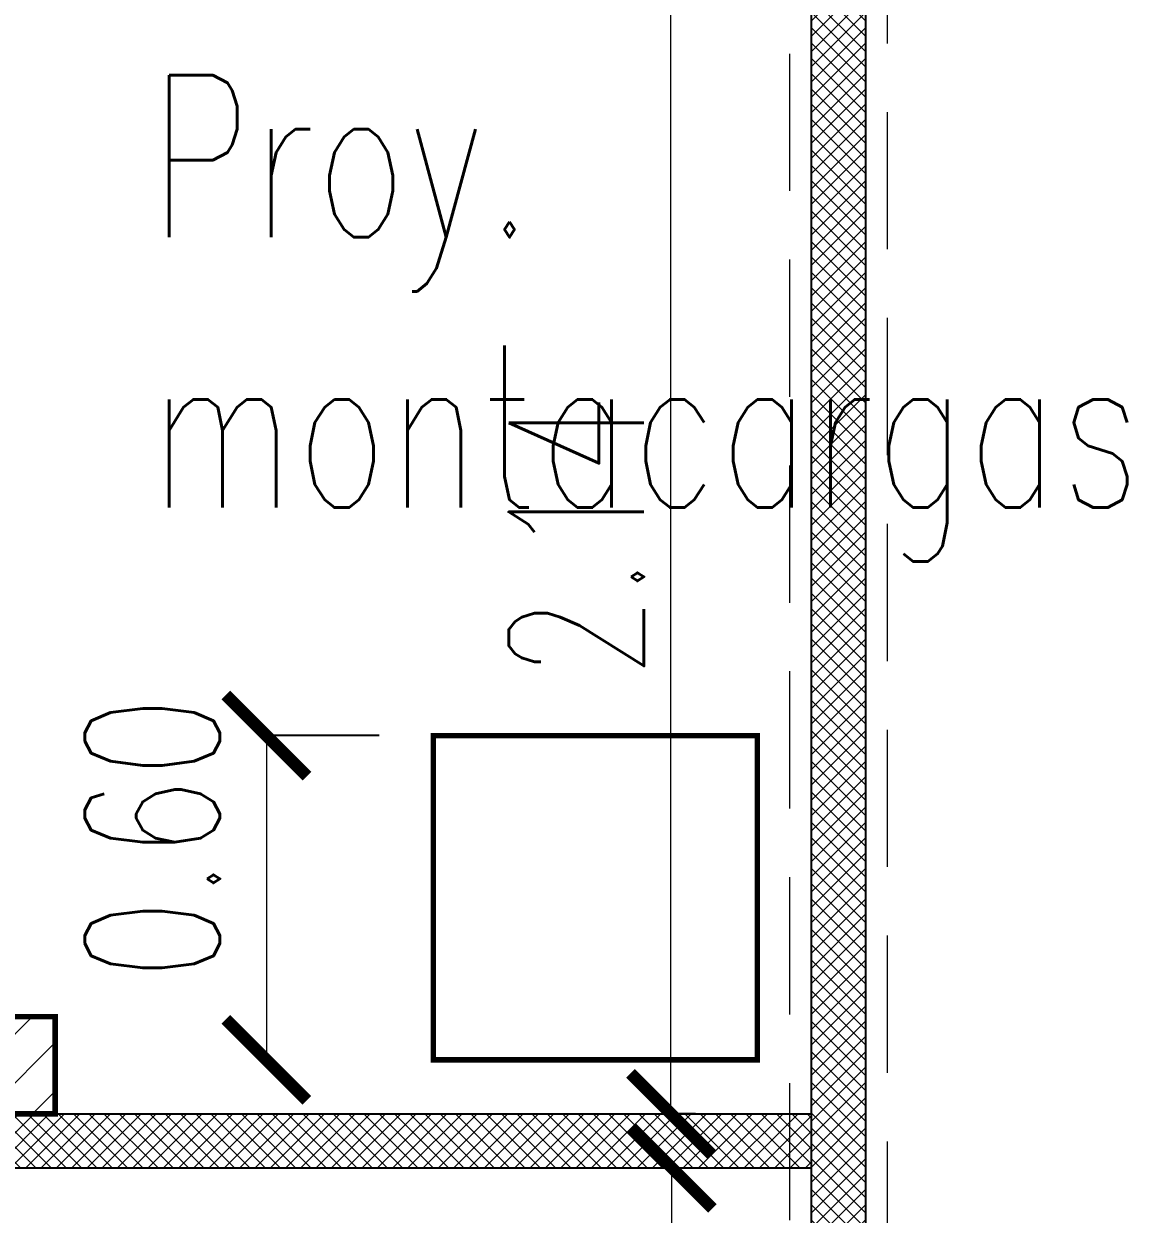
# Model space of a CAD drawing. Header units: millimetres. Extents: x 2828 to 3406, y 849 to 1266.
# Drawn here: x 2923.646 to 2925.688, y 1088.072 to 1090.275 of the extents above; entities that cross this region are included whole.
import ezdxf

# ---------------------------------------------------------------- set-up
doc = ezdxf.new("R2010")
doc.units = ezdxf.units.MM
doc.header["$PDMODE"] = 34
doc.header["$PDSIZE"] = -10
doc.linetypes.add('DASHDOT', pattern=[1, 0.5, -0.25, 0, -0.25])
doc.linetypes.add('DASHED', pattern=[19.05, 12.7, -6.35])
doc.layers.get('DEFPOINTS').update_dxf_attribs({"lineweight": 5})
for name, color, linetype, lineweight in [('0.30', 1, 'Continuous', 25), ('arq cotas', 152, 'Continuous', 13), ('arq tex', 31, 'Continuous', 5), ('AºAº', 140, 'DASHED', 13), ('proyecciones', 221, 'DASHED', 5)]:
    doc.layers.add(name, color=color, linetype=linetype, lineweight=lineweight)
doc.layers.add('sombrado muro nuevo', color=7, linetype='Continuous', lineweight=5, true_color=0x757575)
doc.styles.add('250-cts', font='romans.shx', dxfattribs={"width": 0.7, "height": 0.25})
doc.dimstyles.new('250', dxfattribs={"dimtxt": 0.3, "dimasz": 0.15, "dimexe": 0, "dimexo": 0.1, "dimgap": 0.05, "dimtad": 1, "dimzin": 0, "dimdsep": 46, "dimtxsty": '250-cts', "dimblk": 'ARCHTICK', "dimcen": 0.02, "dimclrd": 256, "dimclre": 256, "dimclrt": 256, "dimazin": 0, "dimtfac": 1, "dimtofl": 0, "dimtmove": 1, "dimatfit": 0, "dimldrblk": 'OPEN90', "dimfxl": 1, "dimtolj": 1, "dimtzin": 0, "dimlwd": -1, "dimarcsym": 0})

# ---------------------------------------------------------------- blocks, each defined once
blk = doc.blocks.new('_ARCHTICK')
at = {"color": 0, "linetype": 'ByBlock', "const_width": 0.15}
blk.add_lwpolyline([(-0.5, -0.5), (0.5, 0.5)], dxfattribs=at)
blk = doc.blocks.new('*D214')
at = {"layer": 'arq cotas', "linetype": 'DASHDOT', "lineweight": -2, "transparency": 16777216}
for p, q in [((2924.5708, 1088.1575), (2924.8455, 1088.1575)), ((2924.5708, 1086.6575), (2924.8455, 1086.6575))]:
    blk.add_line(p, q, dxfattribs=at)
at = {"layer": 'arq cotas', "transparency": 16777216}
blk.add_line((2924.8455, 1086.6575), (2924.8455, 1088.1575), dxfattribs=at)
at = {"layer": 'DEFPOINTS', "color": 0, "transparency": 16777216}
for p in [(2924.4708, 1088.1575), (2924.8455, 1088.1575), (2924.4708, 1086.6575)]:
    blk.add_point(p, dxfattribs=at)
at = {"layer": 'arq cotas', "transparency": 16777216, "xscale": 0.15, "yscale": 0.15, "zscale": 0.15}
for p, rotation in [((2924.8455, 1088.1575), 90), ((2924.8455, 1086.6575), 270)]:
    blk.add_blockref('_ARCHTICK', p, dxfattribs=dict(at, rotation=rotation))
at = {"layer": 'arq cotas', "transparency": 16777216, "insert": (2924.6705, 1087.4075), "char_height": 0.25, "attachment_point": 5, "rotation": 90, "style": '250-cts'}
blk.add_mtext('\\A1;1.50', dxfattribs=at)
blk = doc.blocks.new('_Open90')
at = {"color": 0, "linetype": 'ByBlock', "lineweight": -2}
for p, q in [((-0.5, 0.5), (0, 0)), ((0, 0), (-1, 0)), ((0, 0), (-0.5, -0.5))]:
    blk.add_line(p, q, dxfattribs=at)
blk = doc.blocks.new('*D279')
at = {"layer": 'arq cotas', "linetype": 'DASHDOT', "lineweight": -2, "transparency": 16777216}
for p, q in [((2924.5681, 1090.3954), (2924.8436, 1090.3954)), ((2924.8892, 1088.2575), (2924.8436, 1088.2575))]:
    blk.add_line(p, q, dxfattribs=at)
at = {"layer": 'arq cotas', "transparency": 16777216}
blk.add_line((2924.8436, 1088.2575), (2924.8436, 1090.3954), dxfattribs=at)
at = {"layer": 'DEFPOINTS', "color": 0, "transparency": 16777216}
for p in [(2924.4681, 1090.3954), (2924.8436, 1090.3954), (2924.7892, 1088.2575)]:
    blk.add_point(p, dxfattribs=at)
at = {"layer": 'arq cotas', "transparency": 16777216, "xscale": 0.15, "yscale": 0.15, "zscale": 0.15}
for p, rotation in [((2924.8436, 1090.3954), 90), ((2924.8436, 1088.2575), 270)]:
    blk.add_blockref('_ARCHTICK', p, dxfattribs=dict(at, rotation=rotation))
at = {"layer": 'arq cotas', "transparency": 16777216, "insert": (2924.6686, 1089.3264), "char_height": 0.25, "attachment_point": 5, "rotation": 90, "style": '250-cts'}
blk.add_mtext('\\A1;2.14', dxfattribs=at)
blk = doc.blocks.new('*D725')
at = {"layer": 'arq cotas', "linetype": 'DASHDOT', "lineweight": -2, "transparency": 16777216}
for p, q in [((2924.3037, 1088.9575), (2924.095, 1088.9575)), ((2924.1037, 1088.3575), (2924.095, 1088.3575))]:
    blk.add_line(p, q, dxfattribs=at)
at = {"layer": 'arq cotas', "transparency": 16777216}
blk.add_line((2924.095, 1088.9575), (2924.095, 1088.3575), dxfattribs=at)
at = {"layer": 'DEFPOINTS', "color": 0, "transparency": 16777216}
for p in [(2924.4037, 1088.9575), (2924.095, 1088.3575), (2924.2037, 1088.3575)]:
    blk.add_point(p, dxfattribs=at)
at = {"layer": 'arq cotas', "transparency": 16777216, "xscale": 0.15, "yscale": 0.15, "zscale": 0.15}
for p, rotation in [((2924.095, 1088.9575), 90), ((2924.095, 1088.3575), 270)]:
    blk.add_blockref('_ARCHTICK', p, dxfattribs=dict(at, rotation=rotation))
at = {"layer": 'arq cotas', "transparency": 16777216, "insert": (2923.884, 1088.7675), "char_height": 0.25, "attachment_point": 5, "rotation": 90, "style": '250-cts'}
blk.add_mtext('\\A1;0.60', dxfattribs=at)

msp = doc.modelspace()

# ---------------------------------------------------------------- hatches: boundary and pattern name
at = {"layer": 'AºAº'}
h = msp.add_hatch(dxfattribs=at)
h.set_pattern_fill('ANSI31', color=256, scale=0.02)
h.set_pattern_definition([(45, (-29.527, 1.525), (-0.0449012806, 0.0449012806), [])])
h.paths.add_polyline_path([(2922.2041, 1088.4375), (2922.2041, 1088.2575), (2923.7041, 1088.2575), (2923.7041, 1088.4375)])
at = {"layer": 'sombrado muro nuevo'}
h = msp.add_hatch(dxfattribs=at)
h.set_pattern_fill('_USER', color=256, scale=0.02, angle=45, style=0, double=1, pattern_type=0)
h.set_pattern_definition([(45, (0.56, 0), (-0.01414213562, 0.01414213562), []), (135, (0.56, 0), (-0.01414213562, -0.01414213562), [])])
h.paths.add_polyline_path([(2925.1037, 1092.3975), (2925.2037, 1092.3975), (2925.2037, 1086.9175), (2925.1037, 1086.9175)])
h = msp.add_hatch(dxfattribs=at)
h.set_pattern_fill('_USER', color=256, scale=0.02, angle=45, style=0, double=1, pattern_type=0)
h.set_pattern_definition([(45, (0.210902, 0), (-0.01414213562, 0.01414213562), []), (135, (0.210902, 0), (-0.01414213562, -0.01414213562), [])])
h.paths.add_polyline_path([(2921.1537, 1088.2575), (2925.1037, 1088.2575), (2925.1037, 1088.1575), (2921.1537, 1088.1575)])

# ---------------------------------------------------------------- linework, layer by layer
at = {"layer": '0.30'}
for p, q in [((2921.1537, 1088.2575), (2925.1037, 1088.2575)), ((2921.1537, 1088.1575), (2925.1037, 1088.1575))]:
    msp.add_line(p, q, dxfattribs=at)
msp.add_lwpolyline([(2925.1037, 1092.3975), (2925.2037, 1092.3975), (2925.2037, 1086.9175), (2925.1037, 1086.9175)], close=True, dxfattribs=at)
at = {"layer": 'AºAº', "const_width": 0.01}
msp.add_lwpolyline([(2922.2041, 1088.2575), (2923.7041, 1088.2575), (2923.7041, 1088.4375), (2922.2041, 1088.4375)], close=True, dxfattribs=at)
at = {"layer": 'proyecciones', "ltscale": 0.02}
msp.add_lwpolyline([(2925.2437, 1092.3975), (2925.2437, 1086.9175), (2925.0637, 1086.9175), (2925.0637, 1092.3975)], close=True, dxfattribs=at)
at = {"layer": 'proyecciones', "ltscale": 0.02, "const_width": 0.01}
msp.add_lwpolyline([(2925.0037, 1088.3575), (2924.4037, 1088.3575), (2924.4037, 1088.9575), (2925.0037, 1088.9575), (2925.0037, 1088.3575)], dxfattribs=at)

# ---------------------------------------------------------------- texts
at = {"layer": 'arq tex', "insert": (2923.8789, 1090.1797), "char_height": 0.3, "attachment_point": 1, "style": '250-cts'}
msp.add_mtext_dynamic_manual_height_columns('Proy.\\Pmontacargas', width=7.765117, gutter_width=12.5, heights=[0], dxfattribs=at)

# ---------------------------------------------------------------- dimensions: what is measured, and where the dimension line sits
at = {"layer": 'arq cotas'}
for base, p1, p2, picture, middle in [((2924.8436, 1090.3954), (2924.7892, 1088.2575), (2924.4681, 1090.3954), '*D279', (2924.6686, 1089.3264)), ((2924.8455, 1088.1575), (2924.4708, 1086.6575), (2924.4708, 1088.1575), '*D214', (2924.6705, 1087.4075))]:
    dim = msp.add_linear_dim(base=base, p1=p1, p2=p2, angle=90, dimstyle='250', dxfattribs=at)
    dim.commit()
    dim.dimension.update_dxf_attribs({"geometry": picture, "text_midpoint": middle})
dim = msp.add_linear_dim(base=(2924.095, 1088.3575), p1=(2924.4037, 1088.9575), p2=(2924.2037, 1088.3575), angle=90, dimstyle='250', dxfattribs=at)
dim.commit()
dim.dimension.update_dxf_attribs({"geometry": '*D725', "text_midpoint": (2924.059, 1088.7675), "dimtype": 160})

doc.saveas('drawing.dxf')
